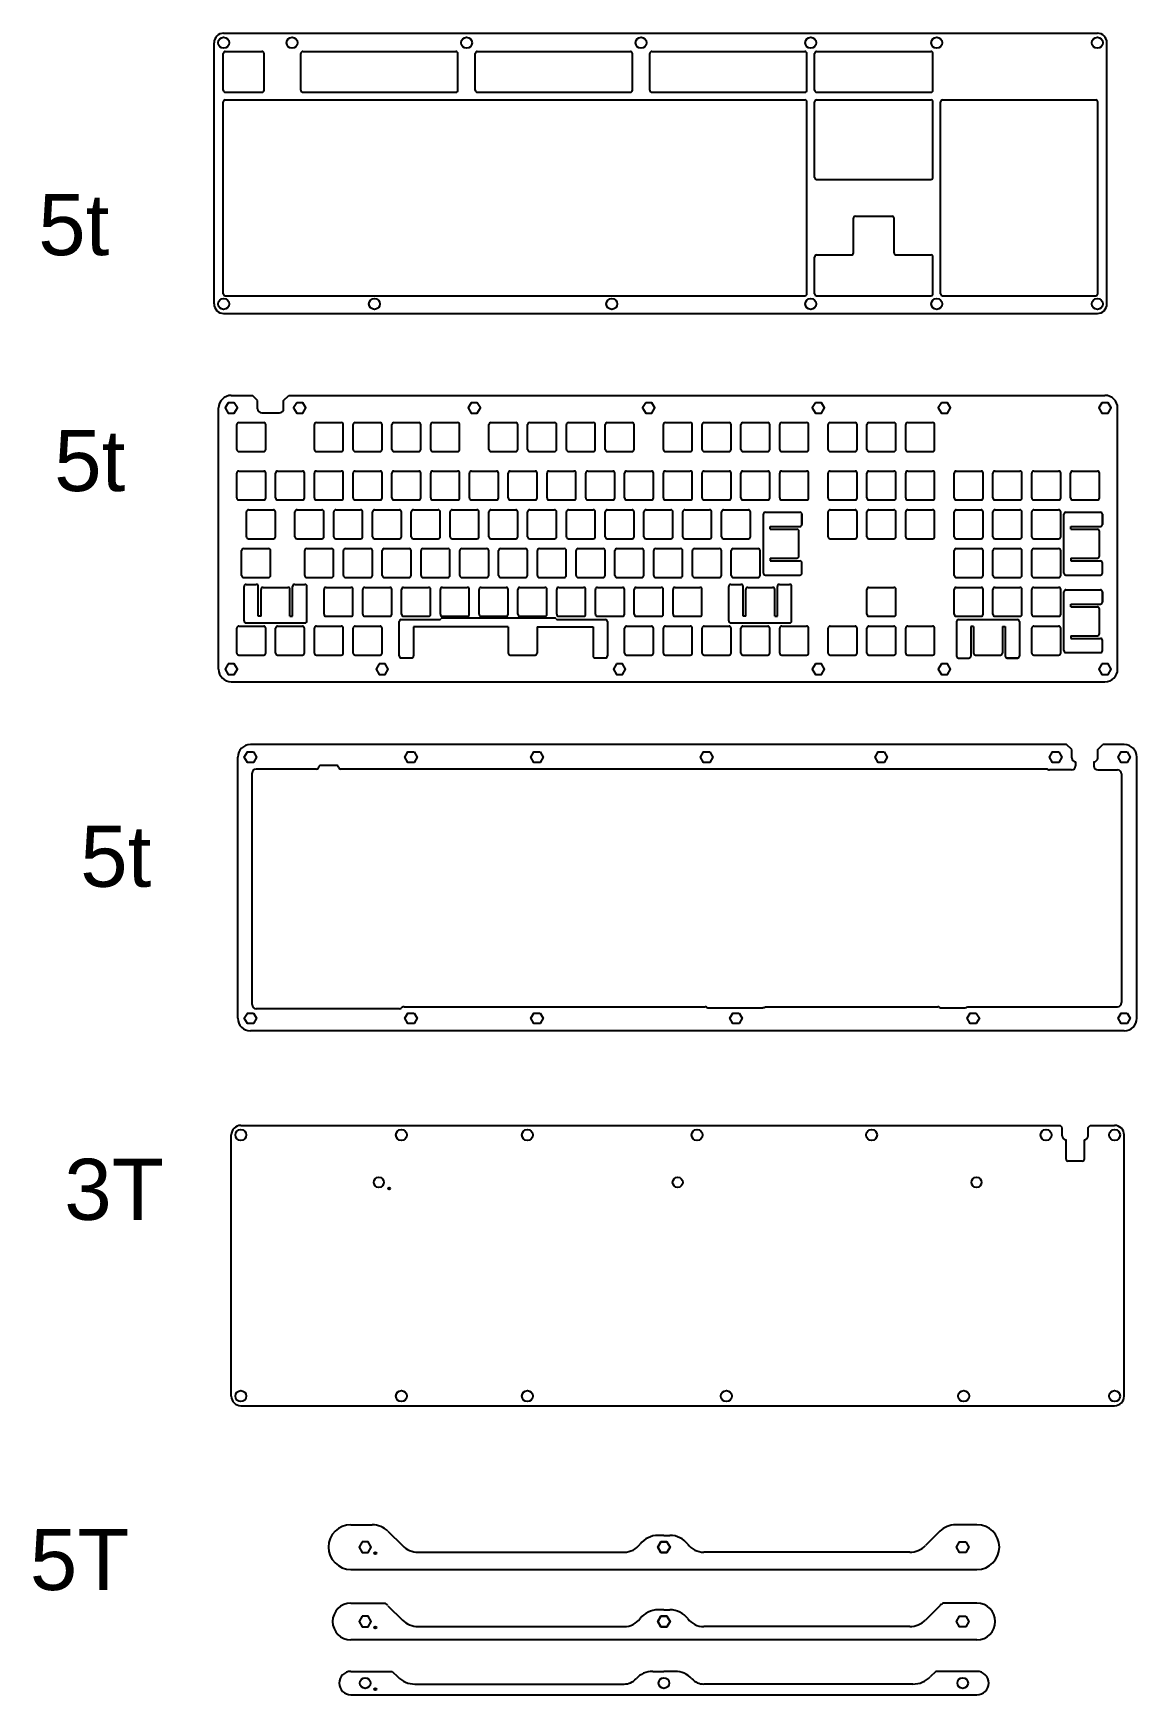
# Model space of a CAD drawing. Header units: millimetres. Extents: x 984 to 1526, y 1019 to 1835.
import ezdxf

# ---------------------------------------------------------------- set-up
doc = ezdxf.new("R2010")
doc.units = ezdxf.units.MM
for name, color, linetype in [('받침5t', 40, 'Continuous'), ('상판5t', 10, 'Continuous'), ('중간판5t', 110, 'Continuous'), ('중상판5t', 2, 'Continuous'), ('하판3t', 210, 'Continuous')]:
    doc.layers.add(name, color=color, linetype=linetype)
doc.layers.get('0').off()
doc.styles.get("Standard").update_dxf_attribs({"font": 'arial.ttf'})

# ---------------------------------------------------------------- blocks, each defined once
blk = doc.blocks.new('switch hole for acrylic')
for p, q in [((-7.1, -6.1), (-7.1, 6.1)), ((-6.1, 7.1), (6.1, 7.1)), ((7.1, -6.1), (7.1, 6.1)), ((-6.1, -7.1), (6.1, -7.1))]:
    blk.add_line(p, q)
for centre, start, end in [((-6.1, 6.1), 90, 180), ((6.1, 6.1), 0, 90), ((-6.1, -6.1), 180, 270), ((6.1, -6.1), 270, 0)]:
    blk.add_arc(centre, 1, start, end)

msp = doc.modelspace()

# ---------------------------------------------------------------- linework, layer by layer
at = {"layer": '받침5t'}
for p, q in [((1139.75, 1102.1), (1150.19, 1102.1)), ((1157.97, 1098.88), (1165.03, 1091.83)), ((1293.53, 1096.85), (1290.6, 1096.85)), ((1293.53, 1096.85), (1296.46, 1096.85)), ((1429.09, 1098.88), (1422.03, 1091.83)), ((1447.31, 1102.1), (1436.87, 1102.1)), ((1172.81, 1088.6), (1273.92, 1088.6)), ((1414.26, 1088.6), (1313.15, 1088.6)), ((1139.75, 1080.1), (1447.31, 1080.1)), ((1139.75, 1063.55), (1156.52, 1063.55)), ((1157.97, 1062.32), (1165.03, 1055.27)), ((1429.09, 1062.32), (1422.03, 1055.27)), ((1447.31, 1063.55), (1430.54, 1063.55)), ((1293.53, 1060.3), (1290.6, 1060.3)), ((1293.53, 1060.3), (1296.46, 1060.3)), ((1447.31, 1045.55), (1139.75, 1045.55)), ((1172.81, 1052.05), (1273.92, 1052.05)), ((1414.26, 1052.05), (1313.15, 1052.05)), ((1139.75, 1030.04), (1160, 1030.04)), ((1160, 1030.04), (1162.73, 1027.31)), ((1288, 1030.04), (1293.53, 1030.04)), ((1299.06, 1030.04), (1293.53, 1030.04)), ((1427.06, 1030.04), (1424.33, 1027.31)), ((1447.31, 1030.04), (1427.06, 1030.04)), ((1171.22, 1023.79), (1273.92, 1023.79)), ((1415.84, 1023.79), (1313.15, 1023.79)), ((1139.75, 1018.54), (1447.31, 1018.54))]:
    msp.add_line(p, q, dxfattribs=at)
for points in [[(1145.25, 1093.7), (1143.75, 1091.1), (1145.25, 1088.5), (1148.25, 1088.5), (1149.75, 1091.1), (1148.25, 1093.7)], [(1292.03, 1093.7), (1290.53, 1091.1), (1292.03, 1088.5), (1295.03, 1088.5), (1296.53, 1091.1), (1295.03, 1093.7)], [(1295.03, 1093.7), (1296.53, 1091.1), (1295.03, 1088.5), (1292.03, 1088.5), (1290.53, 1091.1), (1292.03, 1093.7)], [(1441.81, 1093.7), (1443.31, 1091.1), (1441.81, 1088.5), (1438.81, 1088.5), (1437.31, 1091.1), (1438.81, 1093.7)], [(1145.25, 1057.15), (1143.75, 1054.55), (1145.25, 1051.95), (1148.25, 1051.95), (1149.75, 1054.55), (1148.25, 1057.15)], [(1292.03, 1057.15), (1290.53, 1054.55), (1292.03, 1051.95), (1295.03, 1051.95), (1296.53, 1054.55), (1295.03, 1057.15)], [(1295.03, 1057.15), (1296.53, 1054.55), (1295.03, 1051.95), (1292.03, 1051.95), (1290.53, 1054.55), (1292.03, 1057.15)], [(1441.81, 1057.15), (1443.31, 1054.55), (1441.81, 1051.95), (1438.81, 1051.95), (1437.31, 1054.55), (1438.81, 1057.15)]]:
    msp.add_lwpolyline(points, close=True, dxfattribs=at)
for centre, radius in [((1151.75, 1088.1), 0.5), ((1151.75, 1051.55), 0.5), ((1146.75, 1024.29), 2.6), ((1151.75, 1021.29), 0.5), ((1293.53, 1024.29), 2.6), ((1293.53, 1024.29), 2.6), ((1440.31, 1024.29), 2.6)]:
    msp.add_circle(centre, radius, dxfattribs=at)
for centre, radius, start, end in [((1139.75, 1091.1), 11, 90, 270), ((1150.19, 1091.1), 11, 45, 90), ((1290.6, 1085.85), 11, 90, 142.6168), ((1296.46, 1085.85), 11, 37.3832, 90), ((1436.87, 1091.1), 11, 90, 135), ((1447.31, 1091.1), 11, 270, 90), ((1172.81, 1099.6), 11, 225, 270), ((1273.92, 1098.6), 10, 270, 322.6168), ((1313.15, 1098.6), 10, 217.3832, 270), ((1414.26, 1099.6), 11, 270, 315), ((1139.75, 1054.55), 9, 90, 270), ((1150.19, 1054.55), 11, 45, 54.9032), ((1436.87, 1054.55), 11, 125.0968, 135), ((1447.31, 1054.55), 9, 270, 90), ((1172.81, 1063.05), 11, 225, 270), ((1273.92, 1062.05), 10, 270, 322.6168), ((1290.6, 1049.3), 11, 90, 142.6168), ((1296.46, 1049.3), 11, 37.3832, 90), ((1313.15, 1062.05), 10, 217.3832, 270), ((1414.26, 1063.05), 11, 270, 315), ((1139.75, 1024.29), 5.75, 90, 270), ((1288, 1019.04), 11, 90, 137.85164), ((1299.06, 1019.04), 11, 42.14836, 90), ((1447.31, 1024.29), 5.75, 270, 90), ((1171.22, 1035.79), 12, 225, 270), ((1273.92, 1031.79), 8, 270, 317.85164), ((1313.15, 1031.79), 8, 222.14836, 270), ((1415.84, 1035.79), 12, 270, 315)]:
    msp.add_arc(centre, radius, start, end, dxfattribs=at)
at = {"layer": '상판5t'}
for p, q in [((1072.52, 1701.92), (1072.52, 1830.23)), ((1077.22, 1834.93), (1506.45, 1834.93)), ((1511.15, 1701.92), (1511.15, 1830.23)), ((1077.02, 1806.93), (1077.02, 1824.98)), ((1078.02, 1825.98), (1096.07, 1825.98)), ((1097.07, 1806.93), (1097.07, 1824.98)), ((1115.12, 1806.93), (1115.12, 1824.98)), ((1116.12, 1825.98), (1191.32, 1825.98)), ((1192.32, 1806.93), (1192.32, 1824.98)), ((1200.85, 1806.93), (1200.85, 1824.98)), ((1201.85, 1825.98), (1277.05, 1825.98)), ((1278.05, 1806.93), (1278.05, 1824.98)), ((1286.57, 1806.93), (1286.57, 1824.98)), ((1287.57, 1825.98), (1362.77, 1825.98)), ((1363.77, 1806.93), (1363.77, 1824.98)), ((1367.53, 1806.93), (1367.53, 1824.98)), ((1368.53, 1825.98), (1424.68, 1825.98)), ((1425.68, 1806.93), (1425.68, 1824.98)), ((1078.02, 1805.93), (1096.07, 1805.93)), ((1116.12, 1805.93), (1191.32, 1805.93)), ((1201.85, 1805.93), (1277.05, 1805.93)), ((1287.57, 1805.93), (1362.77, 1805.93)), ((1368.53, 1805.93), (1424.68, 1805.93)), ((1077.02, 1706.92), (1077.02, 1801.17)), ((1078.02, 1802.17), (1362.77, 1802.17)), ((1363.77, 1706.92), (1363.77, 1801.17)), ((1367.53, 1764.07), (1367.53, 1801.17)), ((1368.53, 1802.17), (1424.68, 1802.17)), ((1425.68, 1764.07), (1425.68, 1801.17)), ((1429.45, 1706.92), (1429.45, 1801.17)), ((1430.45, 1802.17), (1505.65, 1802.17)), ((1506.65, 1706.92), (1506.65, 1801.17)), ((1368.53, 1763.07), (1424.68, 1763.07)), ((1386.58, 1726.97), (1386.58, 1744.02)), ((1387.58, 1745.02), (1405.63, 1745.02)), ((1406.63, 1726.97), (1406.63, 1744.02)), ((1367.53, 1706.92), (1367.53, 1724.97)), ((1368.53, 1725.97), (1385.58, 1725.97)), ((1407.63, 1725.97), (1424.68, 1725.97)), ((1425.68, 1706.92), (1425.68, 1724.97)), ((1078.02, 1705.92), (1362.77, 1705.92)), ((1368.53, 1705.92), (1424.68, 1705.92)), ((1430.45, 1705.92), (1505.65, 1705.92)), ((1077.22, 1697.22), (1506.45, 1697.22))]:
    msp.add_line(p, q, dxfattribs=at)
for centre in [(1077.22, 1830.23), (1110.86, 1830.23), (1196.58, 1830.23), (1282.31, 1830.23), (1365.65, 1830.23), (1427.56, 1830.23), (1506.45, 1830.23), (1077.22, 1701.92), (1151.34, 1701.92), (1267.93, 1701.92), (1365.65, 1701.92), (1427.56, 1701.92), (1506.45, 1701.92)]:
    msp.add_circle(centre, 2.7, dxfattribs=at)
for centre, radius, start, end in [((1077.22, 1830.23), 4.7, 90, 180), ((1506.45, 1830.23), 4.7, 0, 90), ((1078.02, 1824.98), 1, 90, 180), ((1096.07, 1824.98), 1, 360, 90), ((1116.12, 1824.98), 1, 90, 180), ((1191.32, 1824.98), 1, 0, 90), ((1201.85, 1824.98), 1, 90, 180), ((1277.05, 1824.98), 1, 360, 90), ((1287.57, 1824.98), 1, 90, 180), ((1362.77, 1824.98), 1, 360, 90), ((1368.53, 1824.98), 1, 90, 180), ((1424.68, 1824.98), 1, 360, 90), ((1078.02, 1806.93), 1, 180, 270), ((1096.07, 1806.93), 1, 270, 360), ((1116.12, 1806.93), 1, 180, 270), ((1191.32, 1806.93), 1, 270, 0), ((1201.85, 1806.93), 1, 180, 270), ((1277.05, 1806.93), 1, 270, 360), ((1287.57, 1806.93), 1, 180, 270), ((1362.77, 1806.93), 1, 270, 360), ((1368.53, 1806.93), 1, 180, 270), ((1424.68, 1806.93), 1, 270, 360), ((1078.02, 1801.17), 1, 90, 180), ((1362.77, 1801.17), 1, 360, 90), ((1368.53, 1801.17), 1, 90, 180), ((1424.68, 1801.17), 1, 360, 90), ((1430.45, 1801.17), 1, 90, 180), ((1505.65, 1801.17), 1, 360, 90), ((1368.53, 1764.07), 1, 180, 270), ((1424.68, 1764.07), 1, 270, 360), ((1387.58, 1744.02), 1, 90, 180), ((1405.63, 1744.02), 1, 360, 90), ((1368.53, 1724.97), 1, 90, 180), ((1385.58, 1726.97), 1, 270, 0), ((1407.63, 1726.97), 1, 180, 270), ((1424.68, 1724.97), 1, 360, 90), ((1078.02, 1706.92), 1, 180, 270), ((1362.77, 1706.92), 1, 270, 360), ((1368.53, 1706.92), 1, 180, 270), ((1424.68, 1706.92), 1, 270, 360), ((1430.45, 1706.92), 1, 180, 270), ((1505.65, 1706.92), 1, 270, 360), ((1077.22, 1701.92), 4.7, 180, 270), ((1506.45, 1701.92), 4.7, 270, 0)]:
    msp.add_arc(centre, radius, start, end, dxfattribs=at)
at = {"layer": '중간판5t'}
for p, q in [((1084.19, 1350.92), (1084.19, 1479.23)), ((1491.37, 1485.43), (1090.39, 1485.43)), ((1493.87, 1482.93), (1491.37, 1485.43)), ((1493.87, 1478.89), (1493.87, 1482.93)), ((1506.66, 1482.93), (1509.16, 1485.43)), ((1506.66, 1478.89), (1506.66, 1482.93)), ((1519.61, 1485.43), (1509.16, 1485.43)), ((1525.81, 1350.92), (1525.81, 1479.23)), ((1091.19, 1357.62), (1091.19, 1471.38)), ((1122.93, 1473.38), (1093.19, 1473.38)), ((1132.65, 1475.18), (1124.92, 1475.18)), ((1481.28, 1473.38), (1134.64, 1473.38)), ((1493.76, 1472.98), (1483.02, 1472.98)), ((1495.76, 1476.89), (1495.76, 1474.98)), ((1504.76, 1476.89), (1504.76, 1474.98)), ((1506.76, 1472.98), (1516.31, 1472.98)), ((1518.31, 1470.98), (1518.31, 1358.62)), ((1163.66, 1355.62), (1093.19, 1355.62)), ((1165.89, 1356.62), (1313.79, 1356.62)), ((1315.11, 1356.12), (1341.94, 1356.12)), ((1343.44, 1356.62), (1428.09, 1356.62)), ((1429.41, 1356.12), (1441.54, 1356.12)), ((1442.66, 1356.62), (1516.31, 1356.62)), ((1519.61, 1344.72), (1090.39, 1344.72))]:
    msp.add_line(p, q, dxfattribs=at)
for points in [[(1091.89, 1481.83), (1093.39, 1479.23), (1091.89, 1476.63), (1088.89, 1476.63), (1087.39, 1479.23), (1088.89, 1481.83)], [(1170.77, 1481.83), (1172.27, 1479.23), (1170.77, 1476.63), (1167.77, 1476.63), (1166.27, 1479.23), (1167.77, 1481.83)], [(1232.68, 1481.83), (1234.18, 1479.23), (1232.68, 1476.63), (1229.68, 1476.63), (1228.18, 1479.23), (1229.68, 1481.83)], [(1316.03, 1481.83), (1317.53, 1479.23), (1316.03, 1476.63), (1313.02, 1476.63), (1311.52, 1479.23), (1313.02, 1481.83)], [(1401.75, 1481.83), (1403.25, 1479.23), (1401.75, 1476.63), (1398.75, 1476.63), (1397.25, 1479.23), (1398.75, 1481.83)], [(1487.48, 1481.83), (1488.98, 1479.23), (1487.48, 1476.63), (1484.47, 1476.63), (1482.97, 1479.23), (1484.47, 1481.83)], [(1521.11, 1481.83), (1522.62, 1479.23), (1521.11, 1476.63), (1518.11, 1476.63), (1516.61, 1479.23), (1518.11, 1481.83)], [(1091.89, 1353.52), (1093.39, 1350.92), (1091.89, 1348.32), (1088.89, 1348.32), (1087.39, 1350.92), (1088.89, 1353.52)], [(1170.77, 1353.52), (1172.27, 1350.92), (1170.77, 1348.32), (1167.77, 1348.32), (1166.27, 1350.92), (1167.77, 1353.52)], [(1232.68, 1353.52), (1234.18, 1350.92), (1232.68, 1348.32), (1229.68, 1348.32), (1228.18, 1350.92), (1229.68, 1353.52)], [(1330.41, 1353.52), (1331.91, 1350.92), (1330.41, 1348.32), (1327.41, 1348.32), (1325.9, 1350.92), (1327.41, 1353.52)], [(1447, 1353.52), (1448.5, 1350.92), (1447, 1348.32), (1443.99, 1348.32), (1442.49, 1350.92), (1443.99, 1353.52)], [(1521.11, 1353.52), (1522.62, 1350.92), (1521.11, 1348.32), (1518.11, 1348.32), (1516.61, 1350.92), (1518.11, 1353.52)]]:
    msp.add_lwpolyline(points, close=True, dxfattribs=at)
for centre, radius, start, end in [((1090.39, 1479.23), 6.2, 90, 180), ((1495.87, 1478.89), 2, 180, 266.93915), ((1504.66, 1478.89), 2, 273.06085, 0), ((1519.61, 1479.23), 6.2, 0, 90), ((1093.19, 1471.38), 2, 90, 180), ((1122.93, 1474.38), 1, 270, 354.26083), ((1124.92, 1474.18), 1, 90, 174.26083), ((1132.65, 1474.18), 1, 5.73917, 90), ((1134.64, 1474.38), 1, 185.73917, 270), ((1481.28, 1471.38), 2, 64.15807, 90), ((1483.02, 1474.98), 2, 244.15807, 270), ((1493.76, 1474.98), 2, 270, 0), ((1506.76, 1474.98), 2, 180, 270), ((1516.31, 1470.98), 2, 0, 90), ((1093.19, 1357.62), 2, 180, 270), ((1163.66, 1356.62), 1, 270, 318.18969), ((1165.89, 1354.62), 2, 90, 138.18969), ((1313.79, 1355.62), 1, 48.59038, 90), ((1315.11, 1357.12), 1, 228.59038, 270), ((1341.94, 1358.62), 2.5, 270, 306.8699), ((1428.09, 1355.62), 1, 48.59038, 90), ((1429.41, 1357.12), 1, 228.59038, 270), ((1441.54, 1357.62), 1.5, 270, 318.18969), ((1516.31, 1358.62), 2, 270, 0), ((1090.39, 1350.92), 6.2, 180, 270), ((1519.61, 1350.92), 6.2, 270, 0)]:
    msp.add_arc(centre, radius, start, end, dxfattribs=at)
at = {"layer": '중상판5t'}
for p, q in [((1074.78, 1522.47), (1074.78, 1650.79)), ((1080.98, 1656.99), (1091.43, 1656.99)), ((1093.93, 1654.49), (1091.43, 1656.99)), ((1093.93, 1650.44), (1093.93, 1654.49)), ((1106.72, 1654.49), (1109.22, 1656.99)), ((1106.72, 1650.44), (1106.72, 1654.49)), ((1109.22, 1656.99), (1510.2, 1656.99)), ((1516.4, 1522.47), (1516.4, 1650.79)), ((1095.93, 1648.44), (1104.72, 1648.44)), ((1342.38, 1569.69), (1342.38, 1598.56)), ((1343.38, 1599.56), (1360.32, 1599.56)), ((1345.74, 1592.56), (1360.32, 1592.56)), ((1345.74, 1591.22), (1345.74, 1592.56)), ((1361.32, 1593.56), (1361.32, 1598.56)), ((1361.32, 1598.56), (1361.32, 1593.56)), ((1490.02, 1569.69), (1490.02, 1598.56)), ((1491.02, 1599.56), (1507.96, 1599.56)), ((1493.38, 1592.56), (1507.96, 1592.56)), ((1493.38, 1591.22), (1493.38, 1592.56)), ((1508.96, 1593.56), (1508.96, 1598.56)), ((1508.96, 1598.56), (1508.96, 1593.56)), ((1345.74, 1591.22), (1358.84, 1591.22)), ((1359.84, 1578.02), (1359.84, 1590.22)), ((1493.38, 1591.22), (1506.48, 1591.22)), ((1507.48, 1578.02), (1507.48, 1590.22)), ((1345.74, 1577.02), (1345.74, 1575.69)), ((1345.74, 1577.02), (1358.84, 1577.02)), ((1345.74, 1575.69), (1360.32, 1575.69)), ((1493.38, 1577.02), (1493.38, 1575.69)), ((1493.38, 1577.02), (1506.48, 1577.02)), ((1493.38, 1575.69), (1507.96, 1575.69)), ((1343.38, 1568.69), (1360.32, 1568.69)), ((1361.32, 1569.69), (1361.32, 1574.69)), ((1491.02, 1568.69), (1507.96, 1568.69)), ((1508.96, 1569.69), (1508.96, 1574.69)), ((1087.27, 1546.19), (1087.27, 1563.13)), ((1088.27, 1564.13), (1093.27, 1564.13)), ((1094.27, 1548.55), (1094.27, 1563.13)), ((1095.61, 1548.55), (1095.61, 1561.65)), ((1096.61, 1562.65), (1108.81, 1562.65)), ((1109.81, 1548.55), (1109.81, 1561.65)), ((1111.14, 1548.55), (1111.14, 1563.13)), ((1112.14, 1564.13), (1117.14, 1564.13)), ((1118.14, 1546.19), (1118.14, 1563.13)), ((1325.39, 1546.19), (1325.39, 1563.13)), ((1326.39, 1564.13), (1331.39, 1564.13)), ((1332.39, 1548.55), (1332.39, 1563.13)), ((1333.73, 1548.55), (1333.73, 1561.65)), ((1334.73, 1562.65), (1346.93, 1562.65)), ((1347.93, 1548.55), (1347.93, 1561.65)), ((1349.27, 1548.55), (1349.27, 1563.13)), ((1350.27, 1564.13), (1355.27, 1564.13)), ((1356.27, 1546.19), (1356.27, 1563.13)), ((1490.02, 1531.59), (1490.02, 1560.46)), ((1491.02, 1561.46), (1507.96, 1561.46)), ((1508.96, 1555.46), (1508.96, 1560.46)), ((1508.96, 1560.46), (1508.96, 1555.46)), ((1493.38, 1554.46), (1507.96, 1554.46)), ((1493.38, 1553.12), (1493.38, 1554.46)), ((1493.38, 1553.12), (1506.48, 1553.12)), ((1507.48, 1539.92), (1507.48, 1552.12)), ((1088.27, 1545.19), (1117.14, 1545.19)), ((1095.61, 1548.55), (1094.27, 1548.55)), ((1109.81, 1548.55), (1111.14, 1548.55)), ((1163.5, 1528.97), (1163.5, 1545.85)), ((1164.5, 1546.85), (1183.19, 1546.85)), ((1170.5, 1543.2), (1170.5, 1528.97)), ((1217.05, 1543.2), (1170.5, 1543.2)), ((1239.86, 1547.55), (1184.71, 1547.55)), ((1217.05, 1543.2), (1217.05, 1530.4)), ((1231.25, 1543.2), (1258.75, 1543.2)), ((1231.25, 1543.2), (1231.25, 1530.4)), ((1241.38, 1546.85), (1264.75, 1546.85)), ((1258.75, 1543.2), (1258.75, 1528.97)), ((1265.75, 1545.85), (1265.75, 1528.97)), ((1326.39, 1545.19), (1355.27, 1545.19)), ((1333.73, 1548.55), (1332.39, 1548.55)), ((1347.93, 1548.55), (1349.27, 1548.55)), ((1437.31, 1545.85), (1437.31, 1528.91)), ((1438.31, 1546.85), (1467.19, 1546.85)), ((1444.31, 1543.5), (1444.31, 1528.91)), ((1445.65, 1543.5), (1444.31, 1543.5)), ((1445.65, 1543.5), (1445.65, 1530.4)), ((1459.85, 1543.5), (1461.19, 1543.5)), ((1459.85, 1543.5), (1459.85, 1530.4)), ((1461.19, 1543.5), (1461.19, 1528.91)), ((1468.19, 1545.85), (1468.19, 1528.91)), ((1493.38, 1538.92), (1493.38, 1537.59)), ((1493.38, 1538.92), (1506.48, 1538.92)), ((1493.38, 1537.59), (1507.96, 1537.59)), ((1508.96, 1531.59), (1508.96, 1536.59)), ((1164.5, 1527.97), (1169.59, 1527.97)), ((1218.05, 1529.4), (1230.25, 1529.4)), ((1259.75, 1527.97), (1264.75, 1527.97)), ((1438.31, 1527.91), (1443.31, 1527.91)), ((1446.65, 1529.4), (1458.85, 1529.4)), ((1462.19, 1527.91), (1467.19, 1527.91)), ((1467.19, 1527.91), (1462.19, 1527.91)), ((1491.02, 1530.59), (1507.96, 1530.59)), ((1080.98, 1516.27), (1510.2, 1516.27))]:
    msp.add_line(p, q, dxfattribs=at)
for points in [[(1079.47, 1653.39), (1077.97, 1650.79), (1079.47, 1648.19), (1082.48, 1648.19), (1083.98, 1650.79), (1082.48, 1653.39)], [(1113.11, 1653.39), (1111.61, 1650.79), (1113.11, 1648.19), (1116.11, 1648.19), (1117.62, 1650.79), (1116.11, 1653.39)], [(1198.84, 1653.39), (1197.34, 1650.79), (1198.84, 1648.19), (1201.84, 1648.19), (1203.34, 1650.79), (1201.84, 1653.39)], [(1284.56, 1653.39), (1283.06, 1650.79), (1284.56, 1648.19), (1287.56, 1648.19), (1289.07, 1650.79), (1287.56, 1653.39)], [(1367.91, 1653.39), (1366.4, 1650.79), (1367.91, 1648.19), (1370.91, 1648.19), (1372.41, 1650.79), (1370.91, 1653.39)], [(1429.82, 1653.39), (1428.32, 1650.79), (1429.82, 1648.19), (1432.82, 1648.19), (1434.32, 1650.79), (1432.82, 1653.39)], [(1508.7, 1653.39), (1507.2, 1650.79), (1508.7, 1648.19), (1511.7, 1648.19), (1513.2, 1650.79), (1511.7, 1653.39)], [(1079.47, 1525.07), (1077.97, 1522.47), (1079.47, 1519.87), (1082.48, 1519.87), (1083.98, 1522.47), (1082.48, 1525.07)], [(1153.59, 1525.07), (1152.09, 1522.47), (1153.59, 1519.87), (1156.6, 1519.87), (1158.1, 1522.47), (1156.6, 1525.07)], [(1270.18, 1525.07), (1268.68, 1522.47), (1270.18, 1519.87), (1273.18, 1519.87), (1274.68, 1522.47), (1273.18, 1525.07)], [(1367.91, 1525.07), (1366.4, 1522.47), (1367.91, 1519.87), (1370.91, 1519.87), (1372.41, 1522.47), (1370.91, 1525.07)], [(1429.82, 1525.07), (1428.32, 1522.47), (1429.82, 1519.87), (1432.82, 1519.87), (1434.32, 1522.47), (1432.82, 1525.07)], [(1508.7, 1525.07), (1507.2, 1522.47), (1508.7, 1519.87), (1511.7, 1519.87), (1513.2, 1522.47), (1511.7, 1525.07)]]:
    msp.add_lwpolyline(points, close=True, dxfattribs=at)
for centre, radius, start, end in [((1080.98, 1650.79), 6.2, 90, 180), ((1095.93, 1650.44), 2, 180, 270), ((1104.72, 1650.44), 2, 270, 0), ((1510.2, 1650.79), 6.2, 0, 90), ((1343.38, 1598.56), 1, 90, 180), ((1360.32, 1598.56), 1, 0, 90), ((1360.32, 1598.56), 1, 360, 90), ((1360.32, 1593.56), 1, 270, 0), ((1491.02, 1598.56), 1, 90, 180), ((1507.96, 1598.56), 1, 0, 90), ((1507.96, 1598.56), 1, 360, 90), ((1507.96, 1593.56), 1, 270, 0), ((1358.84, 1590.22), 1, 0, 90), ((1506.48, 1590.22), 1, 0, 90), ((1358.84, 1578.02), 1, 270, 0), ((1360.32, 1574.69), 1, 0, 90), ((1506.48, 1578.02), 1, 270, 0), ((1507.96, 1574.69), 1, 0, 90), ((1343.38, 1569.69), 1, 180, 270), ((1360.32, 1569.69), 1, 270, 0), ((1491.02, 1569.69), 1, 180, 270), ((1507.96, 1569.69), 1, 270, 0), ((1088.27, 1563.13), 1, 90, 180), ((1093.27, 1563.13), 1, 360, 90), ((1096.61, 1561.65), 1, 90, 180), ((1108.81, 1561.65), 1, 0, 90), ((1112.14, 1563.13), 1, 90, 180), ((1117.14, 1563.13), 1, 360, 90), ((1326.39, 1563.13), 1, 90, 180), ((1331.39, 1563.13), 1, 360, 90), ((1334.73, 1561.65), 1, 90, 180), ((1346.93, 1561.65), 1, 0, 90), ((1350.27, 1563.13), 1, 90, 180), ((1355.27, 1563.13), 1, 360, 90), ((1491.02, 1560.46), 1, 90, 180), ((1507.96, 1560.46), 1, 0, 90), ((1507.96, 1560.46), 1, 360, 90), ((1506.48, 1552.12), 1, 0, 90), ((1507.96, 1555.46), 1, 270, 0), ((1088.27, 1546.19), 1, 180, 270), ((1117.14, 1546.19), 1, 270, 360), ((1164.5, 1545.85), 1, 90, 180), ((1183.19, 1547.85), 1, 270, 319.4584), ((1184.71, 1546.55), 1, 90, 139.4584), ((1239.86, 1546.55), 1, 40.5416, 90), ((1241.38, 1547.85), 1, 220.5416, 270), ((1264.75, 1545.85), 1, 0, 90), ((1326.39, 1546.19), 1, 180, 270), ((1355.27, 1546.19), 1, 270, 0), ((1438.31, 1545.85), 1, 90, 180), ((1467.19, 1545.85), 1, 0, 90), ((1506.48, 1539.92), 1, 270, 0), ((1507.96, 1536.59), 1, 0, 90), ((1164.5, 1528.97), 1, 180, 270), ((1169.5, 1528.97), 1, 270, 0), ((1218.05, 1530.4), 1, 180, 270), ((1230.25, 1530.4), 1, 270, 0), ((1259.75, 1528.97), 1, 180, 270), ((1264.75, 1528.97), 1, 270, 0), ((1438.31, 1528.91), 1, 180, 270), ((1443.31, 1528.91), 1, 270, 0), ((1446.65, 1530.4), 1, 180, 270), ((1458.85, 1530.4), 1, 270, 0), ((1462.19, 1528.91), 1, 180, 270), ((1467.19, 1528.91), 1, 270, 0), ((1467.19, 1528.91), 1, 270, 360), ((1491.02, 1531.59), 1, 180, 270), ((1507.96, 1531.59), 1, 270, 0), ((1080.98, 1522.47), 6.2, 180, 270), ((1510.2, 1522.47), 6.2, 270, 0)]:
    msp.add_arc(centre, radius, start, end, dxfattribs=at)
at = {"layer": '하판3t'}
for p, q in [((1085.68, 1298.29), (1488.16, 1298.29)), ((1489.16, 1297.29), (1488.16, 1298.29)), ((1501.95, 1297.29), (1502.95, 1298.29)), ((1502.95, 1298.29), (1514.91, 1298.29)), ((1080.98, 1165.28), (1080.98, 1293.59)), ((1489.16, 1293.25), (1489.16, 1297.29)), ((1491.06, 1281.75), (1491.06, 1291.25)), ((1500.06, 1281.75), (1500.06, 1291.25)), ((1501.95, 1293.25), (1501.95, 1297.29)), ((1519.61, 1165.28), (1519.61, 1293.59)), ((1499.06, 1280.75), (1492.06, 1280.75)), ((1085.68, 1160.58), (1514.91, 1160.58))]:
    msp.add_line(p, q, dxfattribs=at)
for centre, radius in [((1085.68, 1293.59), 2.7), ((1164.56, 1293.59), 2.7), ((1226.48, 1293.59), 2.7), ((1309.82, 1293.59), 2.7), ((1395.55, 1293.59), 2.7), ((1481.27, 1293.59), 2.7), ((1514.91, 1293.59), 2.7), ((1153.51, 1270.32), 2.5), ((1158.51, 1267.32), 0.5), ((1300.3, 1270.32), 2.5), ((1447.08, 1270.32), 2.5), ((1085.68, 1165.28), 2.7), ((1164.56, 1165.28), 2.7), ((1226.48, 1165.28), 2.7), ((1324.2, 1165.28), 2.7), ((1440.79, 1165.28), 2.7), ((1514.91, 1165.28), 2.7)]:
    msp.add_circle(centre, radius, dxfattribs=at)
for centre, radius, start, end in [((1085.68, 1293.59), 4.7, 90, 180), ((1514.91, 1293.59), 4.7, 0, 90), ((1491.16, 1293.25), 2, 180, 266.93915), ((1499.95, 1293.25), 2, 273.06085, 0), ((1492.06, 1281.75), 1, 180, 270), ((1499.06, 1281.75), 1, 270, 0), ((1085.68, 1165.28), 4.7, 180, 270), ((1514.91, 1165.28), 4.7, 270, 0)]:
    msp.add_arc(centre, radius, start, end, dxfattribs=at)

# ---------------------------------------------------------------- block references
at = {"layer": '중상판5t'}
for p in [(1090.8, 1636.51), (1128.9, 1636.51), (1147.95, 1636.51), (1167, 1636.51), (1186.05, 1636.51), (1214.63, 1636.51), (1233.68, 1636.51), (1252.73, 1636.51), (1271.78, 1636.51), (1300.35, 1636.51), (1319.4, 1636.51), (1338.45, 1636.51), (1357.5, 1636.51), (1381.31, 1636.51), (1400.36, 1636.51), (1419.41, 1636.51), (1090.8, 1612.7), (1109.85, 1612.7), (1128.9, 1612.7), (1147.95, 1612.7), (1167, 1612.7), (1186.05, 1612.7), (1205.1, 1612.7), (1224.15, 1612.7), (1243.2, 1612.7), (1262.25, 1612.7), (1281.3, 1612.7), (1300.35, 1612.7), (1319.4, 1612.7), (1338.45, 1612.7), (1357.5, 1612.7), (1381.31, 1612.7), (1400.36, 1612.7), (1419.41, 1612.7), (1443.23, 1612.7), (1462.28, 1612.7), (1481.33, 1612.7), (1500.38, 1612.7), (1095.56, 1593.65), (1119.38, 1593.65), (1138.43, 1593.65), (1157.48, 1593.65), (1176.53, 1593.65), (1195.58, 1593.65), (1214.63, 1593.65), (1233.68, 1593.65), (1252.73, 1593.65), (1271.78, 1593.65), (1290.83, 1593.65), (1309.88, 1593.65), (1328.93, 1593.65), (1381.31, 1593.65), (1400.36, 1593.65), (1419.41, 1593.65), (1443.23, 1593.65), (1462.28, 1593.65), (1481.33, 1593.65), (1093.18, 1574.6), (1124.14, 1574.6), (1143.19, 1574.6), (1162.24, 1574.6), (1181.29, 1574.6), (1200.34, 1574.6), (1219.39, 1574.6), (1238.44, 1574.6), (1257.49, 1574.6), (1276.54, 1574.6), (1295.59, 1574.6), (1314.64, 1574.6), (1333.69, 1574.6), (1443.23, 1574.6), (1462.28, 1574.6), (1481.33, 1574.6), (1133.66, 1555.55), (1152.71, 1555.55), (1171.76, 1555.55), (1190.81, 1555.55), (1209.86, 1555.55), (1228.91, 1555.55), (1247.96, 1555.55), (1267.01, 1555.55), (1286.06, 1555.55), (1305.11, 1555.55), (1400.36, 1555.55), (1443.23, 1555.55), (1462.28, 1555.55), (1481.33, 1555.55), (1090.8, 1536.5), (1109.85, 1536.5), (1128.9, 1536.5), (1147.95, 1536.5), (1281.3, 1536.5), (1300.35, 1536.5), (1319.4, 1536.5), (1338.45, 1536.5), (1357.5, 1536.5), (1381.31, 1536.5), (1400.36, 1536.5), (1419.41, 1536.5), (1481.33, 1536.5)]:
    msp.add_blockref('switch hole for acrylic', p, dxfattribs=at)

# ---------------------------------------------------------------- texts
at = {"layer": '받침5t', "insert": (982.02, 1100.01), "char_height": 30, "attachment_point": 1}
msp.add_mtext_dynamic_manual_height_columns('5T', width=0.8037, gutter_width=12.5, heights=[0], dxfattribs=at)
at = {"layer": '상판5t', "insert": (986.14, 1755.87), "char_height": 30, "attachment_point": 1}
msp.add_mtext_dynamic_manual_height_columns('5t', width=0.8037, gutter_width=12.5, heights=[0], dxfattribs=at)
at = {"layer": '중간판5t', "insert": (1006.77, 1445.55), "char_height": 30, "attachment_point": 1}
msp.add_mtext_dynamic_manual_height_columns('5t', width=0.8037, gutter_width=12.5, heights=[0], dxfattribs=at)
at = {"layer": '중상판5t', "insert": (993.98, 1639.97), "char_height": 30, "attachment_point": 1}
msp.add_mtext_dynamic_manual_height_columns('5t', width=0.8037, gutter_width=12.5, heights=[0], dxfattribs=at)
at = {"layer": '하판3t', "insert": (998.95, 1281.89), "char_height": 30, "attachment_point": 1}
msp.add_mtext_dynamic_manual_height_columns('3T', width=0.8037, gutter_width=12.5, heights=[0], dxfattribs=at)

doc.saveas('drawing.dxf')
